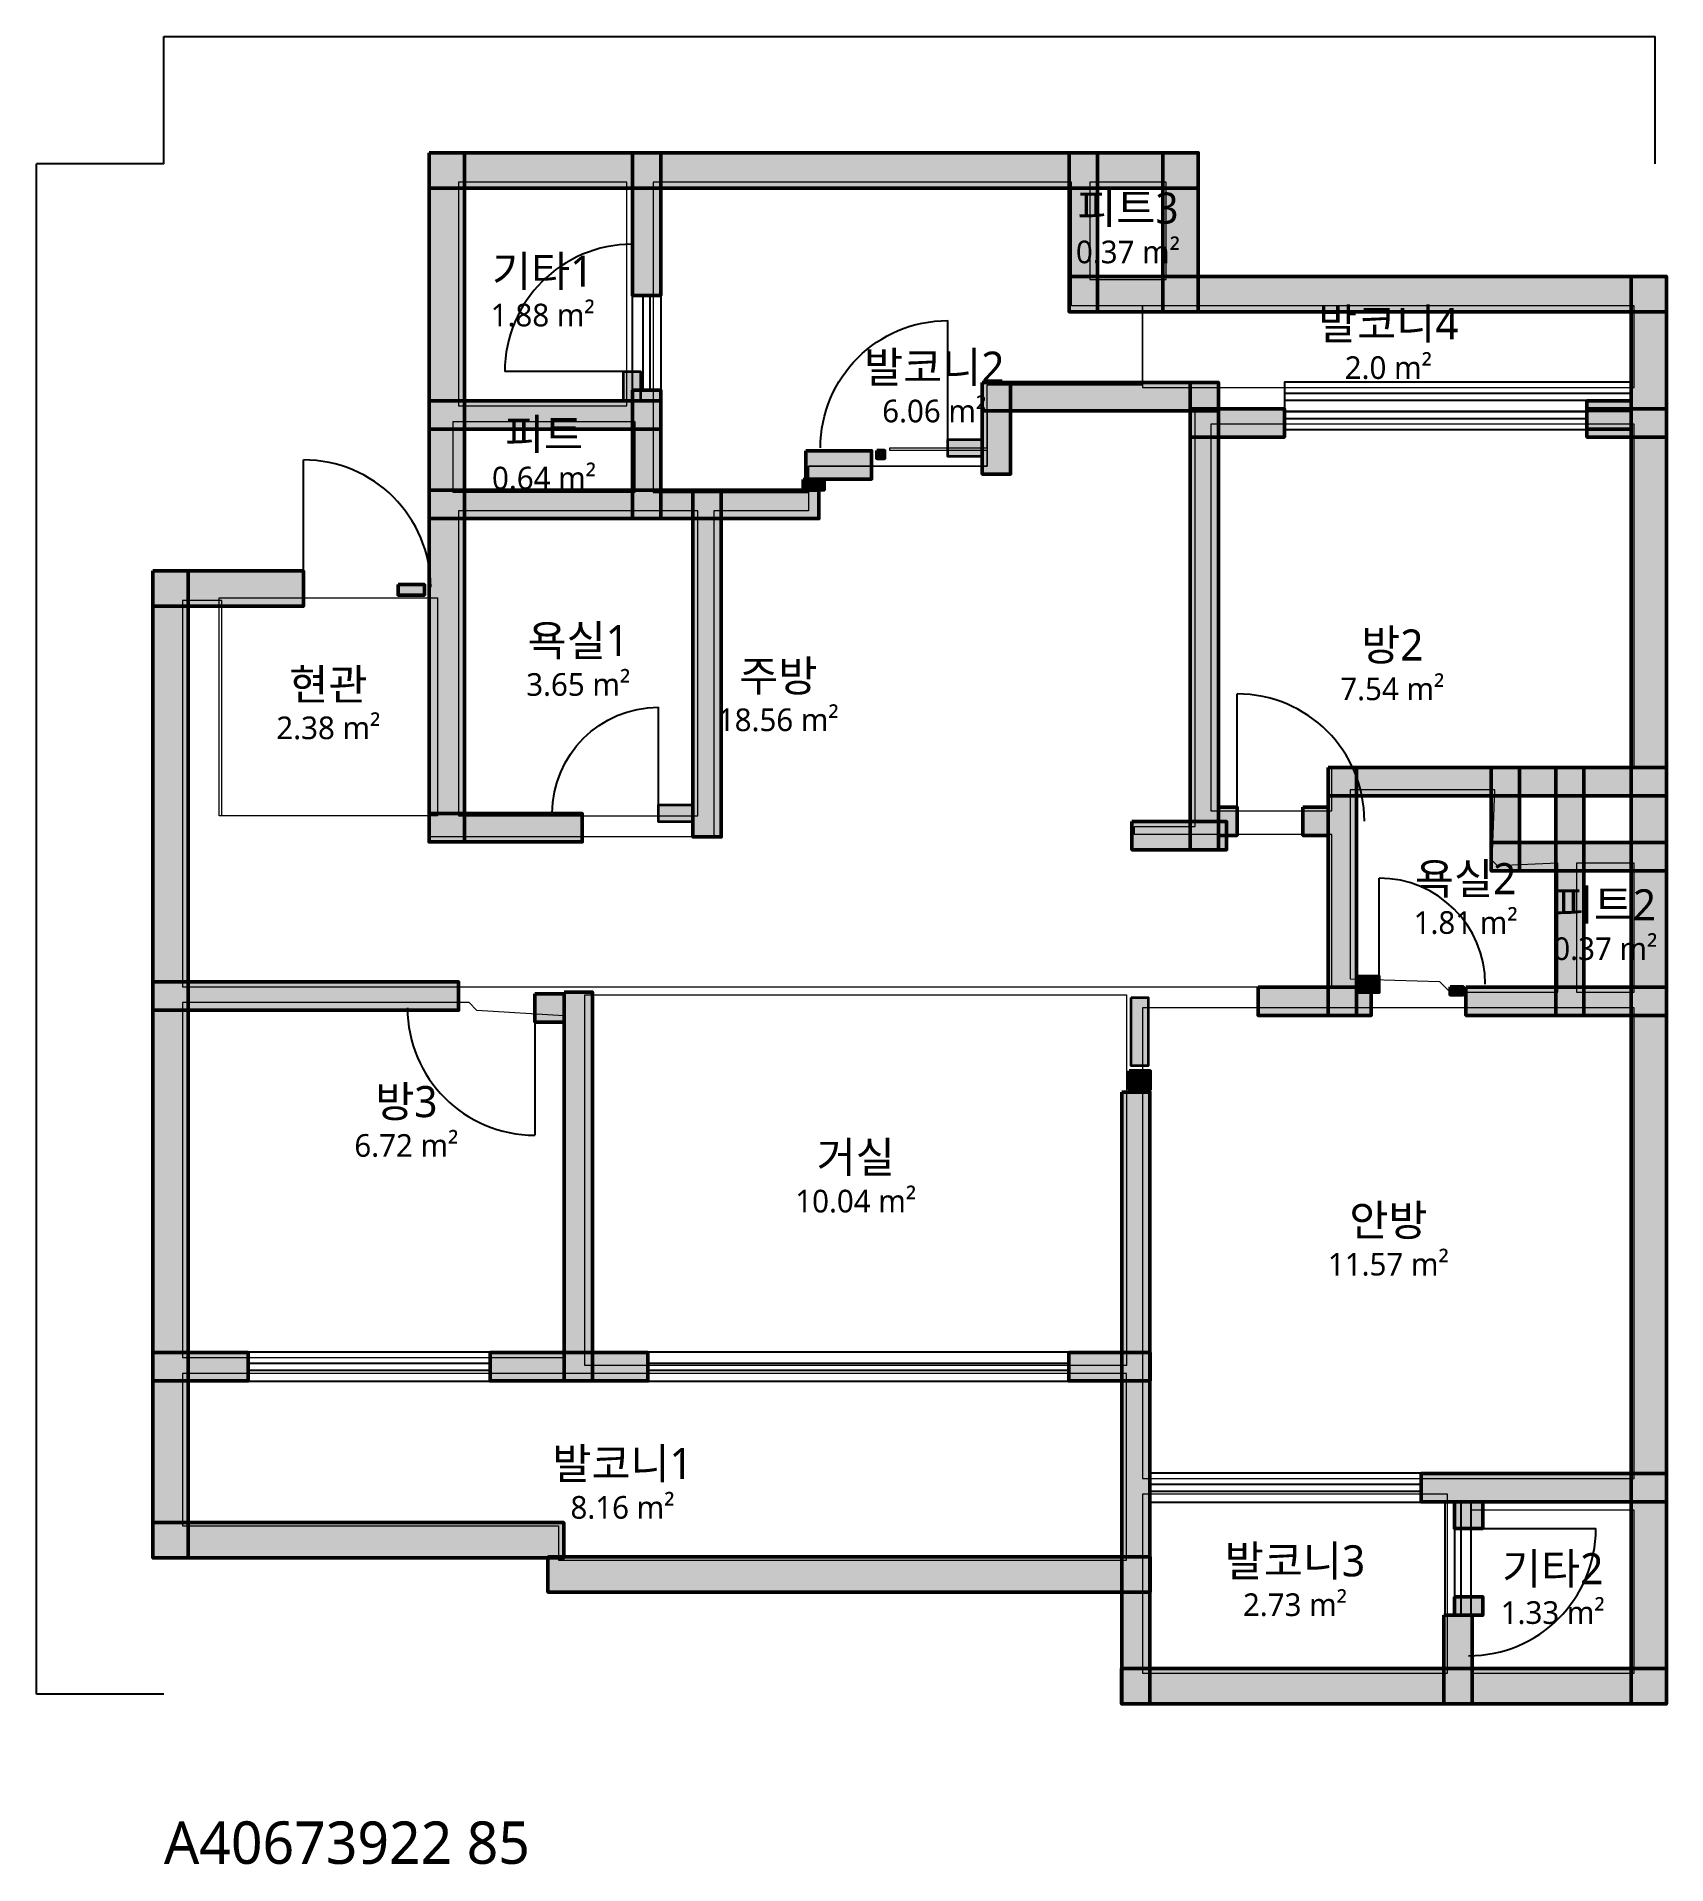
# Model space of a CAD drawing. Header units: millimetres. Extents: x -900 to 10618, y -1204 to 11719.
import ezdxf

# ---------------------------------------------------------------- set-up
doc = ezdxf.new("R2010")
doc.units = ezdxf.units.MM
for name, color, linetype, lineweight in [('A-ANNO-DIMS', 3, 'Continuous', 13), ('A-AREA', 9, 'Continuous', 13), ('A-AREA-IDEN', 7, 'Continuous', 18), ('A-DOOR', 4, 'Continuous', 25), ('A-GLAZ', 5, 'Continuous', 25), ('A-WALL-EXTR', 7, 'Continuous', 50), ('A-WALL-PATT', 8, 'Continuous', 9), ('A-WALL-PRTN', 8, 'Continuous', 35), ('A-WALL-STRC', 7, 'Continuous', 50)]:
    doc.layers.add(name, color=color, linetype=linetype, lineweight=lineweight)
doc.styles.add('OpenSansCondensed-Light', font='OpenSansCondensed-Light.ttf')
doc.styles.get("Standard").update_dxf_attribs({"font": 'malgun.ttf'})
doc.dimstyles.new('EZDXF', dxfattribs={"dimtxt": 0.25, "dimasz": 0.175, "dimexe": 0.375, "dimexo": 0.125, "dimgap": 0.1, "dimtad": 1, "dimlfac": 100, "dimzin": 12, "dimdsep": 46, "dimtxsty": 'OpenSansCondensed-Light', "dimblk": 'ARCHTICK', "dimcen": 2.5, "dimazin": 3, "dimtfac": 0.5, "dimtmove": 2, "dimatfit": 3})

# ---------------------------------------------------------------- blocks, each defined once
blk = doc.blocks.new('JJ-DOOR-SWING')
blk.add_line((0, 0), (0, 1000))
blk.add_arc((0, 0), 1000, 0, 90)
blk = doc.blocks.new('JJ-WIN-DOUBLE')
for p, q in [((0, 120), (1000, 120)), ((0, -120), (1000, -120))]:
    blk.add_line(p, q)
blk.add_lwpolyline([(0, -500), (1000, -500), (1000, 500), (0, 500)], close=True)
blk = doc.blocks.new('_ARCHTICK')
at = {"color": 0, "linetype": 'BYBLOCK', "const_width": 0.15}
blk.add_lwpolyline([(-0.5, -0.5), (0.5, 0.5)], dxfattribs=at)

msp = doc.modelspace()

# ---------------------------------------------------------------- hatches: boundary and pattern name
at = {"layer": 'A-WALL-PATT'}
h = msp.add_hatch(color=8, dxfattribs=at)
h.dxf.hatch_style = 1
h.paths.add_polyline_path([(1873.3, 10896.6), (2123.3, 10896.6), (2123.3, 6024.5), (1873.3, 6024.5)])
h = msp.add_hatch(color=8, dxfattribs=at)
h.dxf.hatch_style = 1
h.paths.add_polyline_path([(1873.7, 10897), (7309, 10897), (7309, 10647), (1873.7, 10647)])
h = msp.add_hatch(color=8, dxfattribs=at)
h.dxf.hatch_style = 1
h.paths.add_polyline_path([(3311, 10896.6), (3511, 10896.6), (3511, 9889.1), (3311, 9889.1)])
h = msp.add_hatch(color=8, dxfattribs=at)
h.dxf.hatch_style = 1
h.paths.add_polyline_path([(6396.7, 10896.6), (6596.7, 10896.6), (6596.7, 9773.8), (6396.7, 9773.8)])
h = msp.add_hatch(color=8, dxfattribs=at)
h.dxf.hatch_style = 1
h.paths.add_polyline_path([(7059.4, 10896.6), (7309.4, 10896.6), (7309.4, 9773.8), (7059.4, 9773.8)])
h = msp.add_hatch(color=8, dxfattribs=at)
h.dxf.hatch_style = 1
h.paths.add_polyline_path([(6396.3, 10023.4), (10617.7, 10023.4), (10617.7, 9773.4), (6396.3, 9773.4)])
h = msp.add_hatch(color=8, dxfattribs=at)
h.dxf.hatch_style = 1
h.paths.add_polyline_path([(10368.2, 10022.9), (10618.2, 10022.9), (10618.2, -68.8), (10368.2, -68.8)])
h = msp.add_hatch(color=8, dxfattribs=at)
h.dxf.hatch_style = 1
h.paths.add_polyline_path([(3248.7, 9350), (3368.7, 9350), (3368.7, 9143.7), (3248.7, 9143.7)])
h = msp.add_hatch(color=8, dxfattribs=at)
h.dxf.hatch_style = 1
h.paths.add_polyline_path([(3311, 9219.9), (3511, 9219.9), (3511, 8310.9), (3311, 8310.9)])
h = msp.add_hatch(color=8, dxfattribs=at)
h.dxf.hatch_style = 1
h.paths.add_polyline_path([(3311, 9219.9), (3511, 9219.9), (3511, 9143.7), (3311, 9143.7)])
h = msp.add_hatch(color=8, dxfattribs=at)
h.dxf.hatch_style = 1
h.paths.add_polyline_path([(5782.9, 9273.4), (7452.1, 9273.4), (7452.1, 9073.4), (5782.9, 9073.4)])
h = msp.add_hatch(color=8, dxfattribs=at)
h.dxf.hatch_style = 1
h.paths.add_polyline_path([(5783.2, 9273.8), (5983.2, 9273.8), (5983.2, 8625), (5783.2, 8625)])
h = msp.add_hatch(color=8, dxfattribs=at)
h.dxf.hatch_style = 1
h.paths.add_polyline_path([(7251.7, 9273.8), (7451.7, 9273.8), (7451.7, 5968.8), (7251.7, 5968.8)])
h = msp.add_hatch(color=8, dxfattribs=at)
h.dxf.hatch_style = 1
h.paths.add_polyline_path([(1873.7, 9143.3), (3511.4, 9143.3), (3511.4, 8943.3), (1873.7, 8943.3)])
h = msp.add_hatch(color=8, dxfattribs=at)
h.dxf.hatch_style = 1
h.paths.add_polyline_path([(7251.4, 9087.5), (7918.7, 9087.5), (7918.7, 8887.5), (7251.4, 8887.5)])
h = msp.add_hatch(color=8, dxfattribs=at)
h.dxf.hatch_style = 1
h.paths.add_polyline_path([(10056.4, 9143.3), (10368.6, 9143.3), (10368.6, 8943.3), (10056.4, 8943.3)])
h = msp.add_hatch(color=8, dxfattribs=at)
h.dxf.hatch_style = 1
h.paths.add_polyline_path([(10056.4, 9087.5), (10617.7, 9087.5), (10617.7, 8887.5), (10056.4, 8887.5)])
h = msp.add_hatch(color=8, dxfattribs=at)
h.dxf.hatch_style = 1
h.paths.add_polyline_path([(4535.6, 8790.1), (5000.3, 8790.1), (5000.3, 8590.1), (4535.6, 8590.1)])
h = msp.add_hatch(color=8, dxfattribs=at)
h.dxf.hatch_style = 1
h.paths.add_polyline_path([(5037.5, 8792.3), (5093.2, 8792.3), (5093.2, 8736.6), (5037.5, 8736.6)])
h = msp.add_hatch(color=8, dxfattribs=at)
h.dxf.hatch_style = 1
h.paths.add_polyline_path([(5539.4, 8870.9), (5782.9, 8870.9), (5782.9, 8750.9), (5539.4, 8750.9)])
h = msp.add_hatch(color=8, dxfattribs=at)
h.dxf.hatch_style = 1
h.paths.add_polyline_path([(4517, 8587.9), (4665.7, 8587.9), (4665.7, 8513.5), (4517, 8513.5)])
h = msp.add_hatch(color=8, dxfattribs=at)
h.dxf.hatch_style = 1
h.paths.add_polyline_path([(1873.7, 8511.3), (4628.5, 8511.3), (4628.5, 8311.3), (1873.7, 8311.3)])
h = msp.add_hatch(color=8, dxfattribs=at)
h.dxf.hatch_style = 1
h.paths.add_polyline_path([(3738.5, 8511.7), (3938.5, 8511.7), (3938.5, 6059.8), (3738.5, 6059.8)])
h = msp.add_hatch(color=8, dxfattribs=at)
h.dxf.hatch_style = 1
h.paths.add_polyline_path([(-78.5, 7941), (171.5, 7941), (171.5, 962.9), (-78.5, 962.9)])
h = msp.add_hatch(color=8, dxfattribs=at)
h.dxf.hatch_style = 1
h.paths.add_polyline_path([(-78.1, 7941.4), (985.2, 7941.4), (985.2, 7691.4), (-78.1, 7691.4)])
h = msp.add_hatch(color=8, dxfattribs=at)
h.dxf.hatch_style = 1
h.paths.add_polyline_path([(1654.4, 7844.3), (1654.4, 7770), (1840.3, 7770), (1840.3, 7844.3)])
h = msp.add_hatch(color=8, dxfattribs=at)
h.dxf.hatch_style = 1
h.paths.add_polyline_path([(8227.3, 6550.2), (10617.7, 6550.2), (10617.7, 6350.2), (8227.3, 6350.2)])
h = msp.add_hatch(color=8, dxfattribs=at)
h.dxf.hatch_style = 1
h.paths.add_polyline_path([(8227.6, 6550.6), (8427.6, 6550.6), (8427.6, 4797.7), (8227.6, 4797.7)])
h = msp.add_hatch(color=8, dxfattribs=at)
h.dxf.hatch_style = 1
h.paths.add_polyline_path([(9380.1, 6550.6), (9580.1, 6550.6), (9580.1, 5820), (9380.1, 5820)])
h = msp.add_hatch(color=8, dxfattribs=at)
h.dxf.hatch_style = 1
h.paths.add_polyline_path([(9835.5, 6550.6), (10035.5, 6550.6), (10035.5, 4797.7), (9835.5, 4797.7)])
h = msp.add_hatch(color=8, dxfattribs=at)
h.dxf.hatch_style = 1
h.paths.add_polyline_path([(1873.7, 6224.9), (2955.6, 6224.9), (2955.6, 6024.9), (1873.7, 6024.9)])
h = msp.add_hatch(color=8, dxfattribs=at)
h.dxf.hatch_style = 1
h.paths.add_polyline_path([(3494.6, 6287.1), (3738.1, 6287.1), (3738.1, 6167.1), (3494.6, 6167.1)])
h = msp.add_hatch(color=8, dxfattribs=at)
h.dxf.hatch_style = 1
h.paths.add_polyline_path([(7452.1, 6271.4), (7584.1, 6271.4), (7584.1, 6071.4), (7452.1, 6071.4)])
h = msp.add_hatch(color=8, dxfattribs=at)
h.dxf.hatch_style = 1
h.paths.add_polyline_path([(8048.8, 6271.4), (8227.3, 6271.4), (8227.3, 6071.4), (8048.8, 6071.4)])
h = msp.add_hatch(color=8, dxfattribs=at)
h.dxf.hatch_style = 1
h.paths.add_polyline_path([(6840.6, 6169.1), (7509.7, 6169.1), (7509.7, 5969.1), (6840.6, 5969.1)])
h = msp.add_hatch(color=8, dxfattribs=at)
h.dxf.hatch_style = 1
h.paths.add_polyline_path([(9379.7, 6020.4), (10617.7, 6020.4), (10617.7, 5820.4), (9379.7, 5820.4)])
h = msp.add_hatch(color=8, dxfattribs=at)
h.dxf.hatch_style = 1
h.paths.add_polyline_path([(8428, 5078.9), (8587.9, 5078.9), (8587.9, 4958.9), (8428, 4958.9)])
h = msp.add_hatch(color=8, dxfattribs=at)
h.dxf.hatch_style = 1
h.paths.add_polyline_path([(-78.1, 5035.2), (2081.9, 5035.2), (2081.9, 4835.2), (-78.1, 4835.2)])
h = msp.add_hatch(color=8, dxfattribs=at)
h.dxf.hatch_style = 1
h.paths.add_polyline_path([(2621, 4951.6), (2827.3, 4951.6), (2827.3, 4751.6), (2621, 4751.6)])
h = msp.add_hatch(color=8, dxfattribs=at)
h.dxf.hatch_style = 1
h.paths.add_polyline_path([(2827.7, 4963.1), (3027.7, 4963.1), (3027.7, 2213.9), (2827.7, 2213.9)])
h = msp.add_hatch(color=8, dxfattribs=at)
h.dxf.hatch_style = 1
h.paths.add_polyline_path([(6836.3, 4925.9), (6956.3, 4925.9), (6956.3, 4442.6), (6836.3, 4442.6)])
h = msp.add_hatch(color=8, dxfattribs=at)
h.dxf.hatch_style = 1
h.paths.add_polyline_path([(7732.8, 4998.1), (8532.1, 4998.1), (8532.1, 4798.1), (7732.8, 4798.1)])
h = msp.add_hatch(color=8, dxfattribs=at)
h.dxf.hatch_style = 1
h.paths.add_polyline_path([(9089.8, 5000.3), (9182.7, 5000.3), (9182.7, 4944.5), (9089.8, 4944.5)])
h = msp.add_hatch(color=8, dxfattribs=at)
h.dxf.hatch_style = 1
h.paths.add_polyline_path([(9201.3, 4998.1), (10617.7, 4998.1), (10617.7, 4798.1), (9201.3, 4798.1)])
h = msp.add_hatch(color=8, dxfattribs=at)
h.dxf.hatch_style = 1
h.paths.add_polyline_path([(6822, 4405.5), (6970.7, 4405.5), (6970.7, 4275.3), (6822, 4275.3)])
h = msp.add_hatch(color=8, dxfattribs=at)
h.dxf.hatch_style = 1
h.paths.add_polyline_path([(6768.4, 4256.8), (6968.4, 4256.8), (6968.4, -68.8), (6768.4, -68.8)])
h = msp.add_hatch(color=8, dxfattribs=at)
h.dxf.hatch_style = 1
h.paths.add_polyline_path([(-78.1, 2414.3), (594.8, 2414.3), (594.8, 2214.3), (-78.1, 2214.3)])
h = msp.add_hatch(color=8, dxfattribs=at)
h.dxf.hatch_style = 1
h.paths.add_polyline_path([(2305, 2414.3), (3420.3, 2414.3), (3420.3, 2214.3), (2305, 2214.3)])
h = msp.add_hatch(color=8, dxfattribs=at)
h.dxf.hatch_style = 1
h.paths.add_polyline_path([(6394.4, 2414.3), (6968.8, 2414.3), (6968.8, 2214.3), (6394.4, 2214.3)])
h = msp.add_hatch(color=8, dxfattribs=at)
h.dxf.hatch_style = 1
h.paths.add_polyline_path([(8885.3, 1559.2), (10617.7, 1559.2), (10617.7, 1359.2), (8885.3, 1359.2)])
h = msp.add_hatch(color=8, dxfattribs=at)
h.dxf.hatch_style = 1
h.paths.add_polyline_path([(9119.9, 1358.8), (9319.9, 1358.8), (9319.9, 1171.1), (9119.9, 1171.1)])
h = msp.add_hatch(color=8, dxfattribs=at)
h.dxf.hatch_style = 1
h.paths.add_polyline_path([(-78.1, 1212.4), (2825.4, 1212.4), (2825.4, 962.4), (-78.1, 962.4)])
h = msp.add_hatch(color=8, dxfattribs=at)
h.dxf.hatch_style = 1
h.paths.add_polyline_path([(2713.9, 970.8), (6968.8, 970.8), (6968.8, 720.8), (2713.9, 720.8)])
h = msp.add_hatch(color=8, dxfattribs=at)
h.dxf.hatch_style = 1
h.paths.add_polyline_path([(9119.9, 687.8), (9319.9, 687.8), (9319.9, 557.7), (9119.9, 557.7)])
h = msp.add_hatch(color=8, dxfattribs=at)
h.dxf.hatch_style = 1
h.paths.add_polyline_path([(9045.5, 557.7), (9245.5, 557.7), (9245.5, -68.8), (9045.5, -68.8)])
h = msp.add_hatch(color=8, dxfattribs=at)
h.dxf.hatch_style = 1
h.paths.add_polyline_path([(6768.1, 180.8), (10617.7, 180.8), (10617.7, -69.2), (6768.1, -69.2)])

# ---------------------------------------------------------------- linework, layer by layer
at = {"layer": 'A-AREA'}
for points in [[(2081.9, 10688.4), (2081.9, 9108.3), (3271.6, 9108.3), (3271.6, 10688.4)], [(3457.5, 10688.4), (3457.5, 8494.9), (4554.2, 8494.9), (4554.2, 8680.8), (5818.2, 8680.8), (5818.2, 8792.3), (5130.4, 8792.3), (5130.4, 8810.9), (5818.2, 8810.9), (5818.2, 9257.1), (6914.9, 9257.1), (6914.9, 9814.7), (6413, 9814.7), (6413, 10688.4)], [(6543.1, 10688.4), (6543.1, 10000.6), (7082.2, 10000.6), (7082.2, 10688.4)], [(6914.9, 9814.7), (6914.9, 9238.5), (10391, 9238.5), (10391, 9814.7)], [(5818.2, 9071.2), (5818.2, 8680.8), (4554.2, 8680.8), (4554.2, 8364.8), (3885, 8364.8), (3885, 6059.8), (1877.4, 6059.8), (1877.4, 6208.5), (408.9, 6208.5), (408.9, 7732.8), (130.1, 7732.8), (130.1, 5000.3), (8253.3, 5000.3), (8253.3, 6078.4), (6859.1, 6078.4), (6859.1, 6134.2), (7286.7, 6134.2), (7286.7, 9071.2)], [(2044.7, 8494.9), (2044.7, 8996.8), (3327.3, 8996.8), (3327.3, 8494.9)], [(7398.2, 8978.2), (7398.2, 6245.7), (8253.3, 6245.7), (8253.3, 6543.1), (10391, 6543.1), (10391, 8978.2)], [(2081.9, 8364.8), (2081.9, 6208.5), (3773.5, 6208.5), (3773.5, 8364.8)], [(390.4, 6208.5), (390.4, 7751.4), (1933.2, 7751.4), (1933.2, 6208.5)], [(8383.4, 6394.4), (8383.4, 5056.1), (9015.4, 5037.5), (9089.8, 4963.1), (9851.9, 4963.1), (9851.9, 5874), (9424.4, 5855.4), (9387.2, 5892.5), (9405.8, 6394.4)], [(9982, 5874), (9982, 4963.1), (10391, 4963.1), (10391, 5874)], [(2974.2, 2323.6), (2974.2, 4944.5), (6803.4, 4944.5), (6803.4, 2323.6)], [(130.1, 4888.8), (130.1, 2379.3), (2825.4, 2379.3), (2825.4, 4795.8), (2212, 4833), (2156.3, 4888.8)], [(6914.9, 4851.6), (6914.9, 1524.3), (10391, 1524.3), (10391, 4851.6)], [(130.1, 2267.8), (130.1, 1189.7), (2788.3, 1189.7), (2788.3, 948), (6803.4, 948), (6803.4, 2267.8)], [(6914.9, 1412.7), (6914.9, 148.7), (9071.2, 148.7), (9071.2, 1412.7)], [(9238.5, 1301.2), (9238.5, 148.7), (10391, 148.7), (10391, 1301.2)]]:
    msp.add_lwpolyline(points, close=True, dxfattribs=at)
at = {"layer": 'A-WALL-EXTR'}
for points in [[(1873.3, 10896.6), (2123.3, 10896.6), (2123.3, 6024.5), (1873.3, 6024.5)], [(1873.7, 10897), (7309, 10897), (7309, 10647), (1873.7, 10647)], [(7059.4, 10896.6), (7309.4, 10896.6), (7309.4, 9773.8), (7059.4, 9773.8)], [(6396.3, 10023.4), (10617.7, 10023.4), (10617.7, 9773.4), (6396.3, 9773.4)], [(10368.2, 10022.9), (10618.2, 10022.9), (10618.2, -68.8), (10368.2, -68.8)], [(5037.5, 8792.3), (5093.2, 8792.3), (5093.2, 8736.6), (5037.5, 8736.6)], [(4517, 8587.9), (4665.7, 8587.9), (4665.7, 8513.5), (4517, 8513.5)], [(-78.5, 7941), (171.5, 7941), (171.5, 962.9), (-78.5, 962.9)], [(-78.1, 7941.4), (985.2, 7941.4), (985.2, 7691.4), (-78.1, 7691.4)], [(1654.4, 7844.3), (1654.4, 7770), (1840.3, 7770), (1840.3, 7844.3)], [(9089.8, 5000.3), (9182.7, 5000.3), (9182.7, 4944.5), (9089.8, 4944.5)], [(6822, 4405.5), (6970.7, 4405.5), (6970.7, 4275.3), (6822, 4275.3)], [(-78.1, 1212.4), (2825.4, 1212.4), (2825.4, 962.4), (-78.1, 962.4)], [(2713.9, 970.8), (6968.8, 970.8), (6968.8, 720.8), (2713.9, 720.8)], [(6768.1, 180.8), (10617.7, 180.8), (10617.7, -69.2), (6768.1, -69.2)]]:
    msp.add_lwpolyline(points, close=True, dxfattribs=at)
at = {"layer": 'A-WALL-PRTN'}
for points in [[(3248.7, 9350), (3368.7, 9350), (3368.7, 9143.7), (3248.7, 9143.7)], [(5539.4, 8870.9), (5782.9, 8870.9), (5782.9, 8750.9), (5539.4, 8750.9)], [(3494.6, 6287.1), (3738.1, 6287.1), (3738.1, 6167.1), (3494.6, 6167.1)], [(8428, 5078.9), (8587.9, 5078.9), (8587.9, 4958.9), (8428, 4958.9)], [(6836.3, 4925.9), (6956.3, 4925.9), (6956.3, 4442.6), (6836.3, 4442.6)]]:
    msp.add_lwpolyline(points, close=True, dxfattribs=at)
at = {"layer": 'A-WALL-STRC'}
for points in [[(3311, 10896.6), (3511, 10896.6), (3511, 9889.1), (3311, 9889.1)], [(6396.7, 10896.6), (6596.7, 10896.6), (6596.7, 9773.8), (6396.7, 9773.8)], [(3311, 9219.9), (3511, 9219.9), (3511, 8310.9), (3311, 8310.9)], [(3311, 9219.9), (3511, 9219.9), (3511, 9143.7), (3311, 9143.7)], [(5782.9, 9273.4), (7452.1, 9273.4), (7452.1, 9073.4), (5782.9, 9073.4)], [(5783.2, 9273.8), (5983.2, 9273.8), (5983.2, 8625), (5783.2, 8625)], [(7251.7, 9273.8), (7451.7, 9273.8), (7451.7, 5968.8), (7251.7, 5968.8)], [(1873.7, 9143.3), (3511.4, 9143.3), (3511.4, 8943.3), (1873.7, 8943.3)], [(7251.4, 9087.5), (7918.7, 9087.5), (7918.7, 8887.5), (7251.4, 8887.5)], [(10056.4, 9143.3), (10368.6, 9143.3), (10368.6, 8943.3), (10056.4, 8943.3)], [(10056.4, 9087.5), (10617.7, 9087.5), (10617.7, 8887.5), (10056.4, 8887.5)], [(4535.6, 8790.1), (5000.3, 8790.1), (5000.3, 8590.1), (4535.6, 8590.1)], [(1873.7, 8511.3), (4628.5, 8511.3), (4628.5, 8311.3), (1873.7, 8311.3)], [(3738.5, 8511.7), (3938.5, 8511.7), (3938.5, 6059.8), (3738.5, 6059.8)], [(8227.3, 6550.2), (10617.7, 6550.2), (10617.7, 6350.2), (8227.3, 6350.2)], [(8227.6, 6550.6), (8427.6, 6550.6), (8427.6, 4797.7), (8227.6, 4797.7)], [(9380.1, 6550.6), (9580.1, 6550.6), (9580.1, 5820), (9380.1, 5820)], [(9835.5, 6550.6), (10035.5, 6550.6), (10035.5, 4797.7), (9835.5, 4797.7)], [(1873.7, 6224.9), (2955.6, 6224.9), (2955.6, 6024.9), (1873.7, 6024.9)], [(7452.1, 6271.4), (7584.1, 6271.4), (7584.1, 6071.4), (7452.1, 6071.4)], [(8048.8, 6271.4), (8227.3, 6271.4), (8227.3, 6071.4), (8048.8, 6071.4)], [(6840.6, 6169.1), (7509.7, 6169.1), (7509.7, 5969.1), (6840.6, 5969.1)], [(9379.7, 6020.4), (10617.7, 6020.4), (10617.7, 5820.4), (9379.7, 5820.4)], [(-78.1, 5035.2), (2081.9, 5035.2), (2081.9, 4835.2), (-78.1, 4835.2)], [(2621, 4951.6), (2827.3, 4951.6), (2827.3, 4751.6), (2621, 4751.6)], [(2827.7, 4963.1), (3027.7, 4963.1), (3027.7, 2213.9), (2827.7, 2213.9)], [(7732.8, 4998.1), (8532.1, 4998.1), (8532.1, 4798.1), (7732.8, 4798.1)], [(9201.3, 4998.1), (10617.7, 4998.1), (10617.7, 4798.1), (9201.3, 4798.1)], [(6768.4, 4256.8), (6968.4, 4256.8), (6968.4, -68.8), (6768.4, -68.8)], [(-78.1, 2414.3), (594.8, 2414.3), (594.8, 2214.3), (-78.1, 2214.3)], [(2305, 2414.3), (3420.3, 2414.3), (3420.3, 2214.3), (2305, 2214.3)], [(6394.4, 2414.3), (6968.8, 2414.3), (6968.8, 2214.3), (6394.4, 2214.3)], [(8885.3, 1559.2), (10617.7, 1559.2), (10617.7, 1359.2), (8885.3, 1359.2)], [(9119.9, 1358.8), (9319.9, 1358.8), (9319.9, 1171.1), (9119.9, 1171.1)], [(9119.9, 687.8), (9319.9, 687.8), (9319.9, 557.7), (9119.9, 557.7)], [(9045.5, 557.7), (9245.5, 557.7), (9245.5, -68.8), (9045.5, -68.8)]]:
    msp.add_lwpolyline(points, close=True, dxfattribs=at)

# ---------------------------------------------------------------- block references
at = {"layer": 'A-DOOR'}
for p, xscale, yscale, rotation in [((3308.7, 9350), 0.9, 0.9, 90), ((5539.4, 8810.9), 0.9, -0.9, 180), ((3494.6, 6227.1), 0.75, -0.75, 180), ((2621, 4851.6), 0.9, 0.9, 180), ((9219.9, 1171.1), 0.9, 0.9, -90)]:
    msp.add_blockref('JJ-DOOR-SWING', p, dxfattribs=dict(at, xscale=xscale, yscale=yscale, rotation=rotation))
for p, xscale, yscale in [((985.2, 7825.7), 0.9, 0.9), ((7584.1, 6171.4), 0.9, 0.9), ((8587.9, 5018.9), 0.75, 0.75)]:
    msp.add_blockref('JJ-DOOR-SWING', p, dxfattribs=dict(at, xscale=xscale, yscale=yscale))
at = {"layer": 'A-GLAZ', "rotation": 90}
for p, xscale, yscale in [((3411, 9219.9), 0.6692000000000007, 0.20447308616519483), ((9145.5, 557.7), 0.7992999999999999, 0.18588462378654075)]:
    msp.add_blockref('JJ-WIN-DOUBLE', p, dxfattribs=dict(at, xscale=xscale, yscale=yscale))
at = {"layer": 'A-GLAZ', "yscale": 0.20447308616519483}
for p, xscale in [((7918.7, 9173.4), 2.4537), ((7918.7, 9043.3), 2.1376999999999997), ((594.8, 2314.3), 1.7102), ((3420.3, 2314.3), 2.9740999999999995), ((6970.7, 1459.2), 1.9145999999999994)]:
    msp.add_blockref('JJ-WIN-DOUBLE', p, dxfattribs=dict(at, xscale=xscale))

# ---------------------------------------------------------------- texts
at = {"layer": 'A-AREA-IDEN'}
for s, insert, char_height, attachment_point in [('피트3', (6812.65, 10494.5), 220, 5), ('0.37 m²', (6812.65, 10194.5), 160, 5), ('기타1', (2676.75, 10048.35), 220, 5), ('1.88 m²', (2676.75, 9748.35), 160, 5), ('발코니4', (8652.95, 9676.6), 220, 5), ('발코니2', (5443.77143, 9369.87143), 220, 5), ('2.0 m²', (8652.95, 9376.6), 160, 5), ('6.06 m²', (5443.77143, 9069.87143), 160, 5), ('피트', (2686, 8895.85), 220, 5), ('0.64 m²', (2686, 8595.85), 160, 5), ('욕실1', (2927.7, 7436.65), 220, 5), ('방2', (8680.83333, 7405.66667), 220, 5), ('현관', (1161.8, 7129.95), 220, 5), ('3.65 m²', (2927.7, 7136.65), 160, 5), ('주방', (4341.43333, 7186.75556), 220, 5), ('7.54 m²', (8680.83333, 7105.66667), 160, 5), ('18.56 m²', (4341.43333, 6886.75556), 160, 5), ('2.38 m²', (1161.8, 6829.95), 160, 5), ('욕실2', (9199.24444, 5753.38889), 220, 5), ('피트2', (10186.5, 5568.55), 220, 5), ('1.81 m²', (9199.24444, 5453.38889), 160, 5), ('0.37 m²', (10186.5, 5268.55), 160, 5), ('방3', (1713.21667, 4177.5), 220, 5), ('6.72 m²', (1713.21667, 3877.5), 160, 5), ('거실', (4888.8, 3784.05), 220, 5), ('10.04 m²', (4888.8, 3484.05), 160, 5), ('안방', (8652.95, 3337.95), 220, 5), ('11.57 m²', (8652.95, 3037.95), 160, 5), ('발코니1', (3240.6, 1618.5), 220, 5), ('8.16 m²', (3240.6, 1318.5), 160, 5), ('발코니3', (7993.05, 930.7), 220, 5), ('기타2', (9814.75, 874.95), 220, 5), ('2.73 m²', (7993.05, 630.7), 160, 5), ('1.33 m²', (9814.75, 574.95), 160, 5), ('A40673922 85', (0, -900), 300, 1)]:
    msp.add_mtext(s, dxfattribs=dict(at, insert=insert, char_height=char_height, attachment_point=attachment_point))

# ---------------------------------------------------------------- dimensions: what is measured, and where the dimension line sits
at = {"layer": 'A-ANNO-DIMS'}
msp.add_linear_dim(base=(0, 11718.4851), p1=(0, 10818.4851), p2=(10539.65817, 10818.4851), dimstyle='EZDXF', dxfattribs=at).render()
msp.add_linear_dim(base=(-900, 0), p1=(0, 0), p2=(0, 10818.4851), angle=90, dimstyle='EZDXF', dxfattribs=at).render()

doc.saveas('drawing.dxf')
